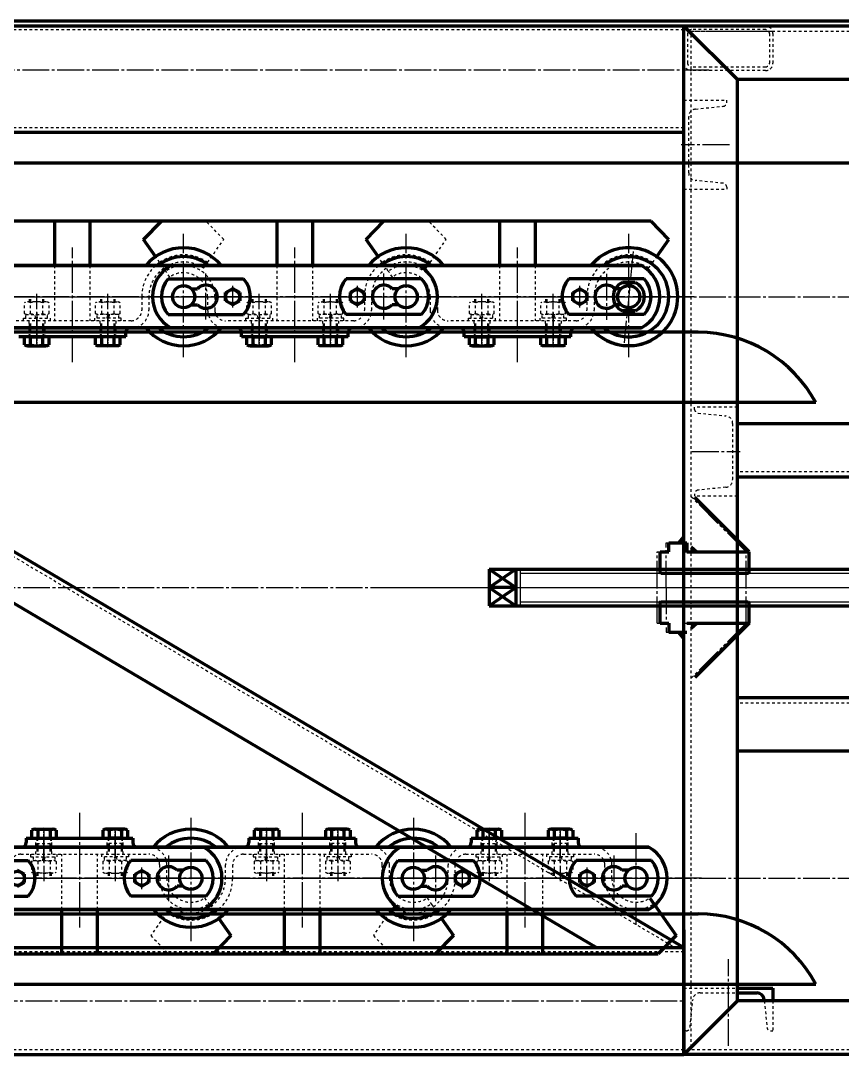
# Model space of a CAD drawing. Header units: millimetres. Extents: x 39335 to 110675, y -13954 to 36506.
# Drawn here: x 75201 to 76124, y 18260 to 19421 of the extents above; entities that cross this region are included whole.
import ezdxf

# ---------------------------------------------------------------- set-up
doc = ezdxf.new("R2010")
doc.units = ezdxf.units.MM
for name, pattern in [('EB_DASH', [6, 3, -3]), ('EB_DASHDOT', [39, 30, -3, 3, -3]), ('EB_DASHDOTDOT', [45, 30, -3, 3, -3, 3, -3])]:
    doc.linetypes.add(name, pattern=pattern)
for name, color, linetype, lineweight in [('CAXA0', 7, 'Continuous', 70), ('CAXA1', 1, 'EB_DASHDOT', 25), ('CAXA2', 6, 'EB_DASH', 25), ('CAXA3', 7, 'Continuous', 25), ('CAXA7', 7, 'EB_DASHDOTDOT', 25), ('CAXAnew1', 7, 'Continuous', 70)]:
    doc.layers.add(name, color=color, linetype=linetype, lineweight=lineweight)

# ---------------------------------------------------------------- blocks, each defined once
blk = doc.blocks.new('CAXBLOCK2', base_point=(11436, 1525))
at = {"layer": 'CAXA0', "color": 2}
for p, q in [((4932.5, 1531), (11436, 1531)), ((11436, 1371), (5666, 1371))]:
    blk.add_line(p, q, dxfattribs=at)
at = {"layer": 'CAXA2', "color": 2}
blk.add_line((11436, 1525), (4932.5, 1525), dxfattribs=at)
blk = doc.blocks.new('CAXBLOCK37', base_point=(9969, 1230.3))
at = {"layer": 'CAXA0'}
for p, q in [((10788.3, 1256), (9759.6, 1256)), ((10256.6, 1241), (10341.3, 1241)), ((10541.3, 1241), (10456.6, 1241)), ((10781, 1237), (10766.9, 1237)), ((10282.6, 1230), (10289.5, 1230)), ((10321, 1225.7), (10329, 1230.3)), ((10321, 1216.4), (10321, 1225.7)), ((10329, 1230.3), (10337, 1225.7)), ((10337, 1225.7), (10337, 1216.4)), ((10469, 1230.3), (10461, 1225.7)), ((10461, 1225.7), (10461, 1216.4)), ((10477, 1225.7), (10469, 1230.3)), ((10477, 1216.4), (10477, 1225.7)), ((10515.3, 1230), (10508.4, 1230)), ((10282.6, 1212), (10289.5, 1212)), ((10329, 1211.8), (10321, 1216.4)), ((10337, 1216.4), (10329, 1211.8)), ((10461, 1216.4), (10469, 1211.8)), ((10469, 1211.8), (10477, 1216.4)), ((10515.3, 1212), (10508.4, 1212)), ((10256.6, 1201), (10341.3, 1201)), ((10541.3, 1201), (10456.6, 1201)), ((10781, 1205), (10766.9, 1205)), ((10788.3, 1186), (9759.6, 1186))]:
    blk.add_line(p, q, dxfattribs=at)
for centre, radius in [((10274, 1221), 12.5), ((10524, 1221), 12.5), ((10774, 1221), 12.5), ((10329, 1221), 8), ((10469, 1221), 8)]:
    blk.add_circle(centre, radius, dxfattribs=at)
for centre, radius, start, end in [((10274, 1221), 55, 39.5212, 140.4788), ((10274, 1221), 45, 51.0576, 128.9424), ((10524, 1221), 55, 39.5212, 140.4788), ((10524, 1221), 45, 51.0576, 128.9424), ((10774, 1221), 55, 219.5212, 140.4788), ((10774, 1221), 45, 231.0576, 128.9424), ((10279, 1221), 40, 118.955, 241.045), ((10519, 1221), 40, 298.955, 61.045), ((10769, 1221), 40, 298.955, 61.045), ((10279, 1221), 30, 138.1897, 221.8103), ((10298.9, 1221), 13, 223.8131, 136.1869), ((10319, 1221), 30, 318.1897, 41.8103), ((10479, 1221), 30, 138.1897, 221.8103), ((10499, 1221), 13, 43.8131, 316.1869), ((10519, 1221), 30, 318.1897, 41.8103), ((10774, 1221), 17.5, 113.8955, 246.1045), ((10774, 1221), 17.5, 293.8955, 66.1045), ((10274, 1221), 55, 219.5212, 320.4788), ((10274, 1221), 45, 231.0576, 308.9424), ((10524, 1221), 55, 219.5212, 320.4788), ((10524, 1221), 45, 231.0576, 308.9424)]:
    blk.add_arc(centre, radius, start, end, dxfattribs=at)
at = {"layer": 'CAXA1'}
for p, q in [((10274, 1153), (10274, 1291.6)), ((10524, 1153), (10524, 1291.6)), ((10774, 1153), (10774, 1291.6)), ((10149, 1147.4), (10149, 1276.3)), ((10399, 1147.4), (10399, 1276.3)), ((10649, 1147.4), (10649, 1276.3)), ((10299, 1195.4), (10299, 1246.9)), ((10499, 1195.4), (10499, 1246.9)), ((10329, 1233.3), (10329, 1208.8)), ((10469, 1233.3), (10469, 1208.8)), ((10847.6, 1221), (9719.8, 1221))]:
    blk.add_line(p, q, dxfattribs=at)
at = {"layer": 'CAXA1', "linetype": 'EB_DASHDOT', "lineweight": 25}
blk.add_line((10340, 1221), (10318, 1221), dxfattribs=at)
blk = doc.blocks.new('CAXBLOCK36', base_point=(10296.3, 1253))
at = {"layer": 'CAXA0'}
for p, q in [((9759.6, 1256), (10788.3, 1256)), ((10791.3, 1241), (10706.6, 1241)), ((10766.9, 1237), (10781, 1237)), ((10711, 1225.7), (10719, 1230.3)), ((10711, 1216.4), (10711, 1225.7)), ((10719, 1230.3), (10727, 1225.7)), ((10727, 1225.7), (10727, 1216.4)), ((10765.3, 1230), (10758.4, 1230)), ((10719, 1211.8), (10711, 1216.4)), ((10727, 1216.4), (10719, 1211.8)), ((10765.3, 1212), (10758.4, 1212)), ((10791.3, 1201), (10706.6, 1201)), ((10766.9, 1205), (10781, 1205)), ((9759.6, 1186), (10788.3, 1186)), ((10209, 1186), (10089, 1186)), ((10339, 1186), (10459, 1186)), ((10709, 1186), (10589, 1186)), ((10209, 1176), (10209, 1181)), ((10339, 1176), (10339, 1181)), ((10459, 1176), (10459, 1181)), ((10589, 1176), (10589, 1181)), ((10709, 1176), (10709, 1181))]:
    blk.add_line(p, q, dxfattribs=at)
for centre, radius in [((10774, 1221), 12.5), ((10774, 1221), 12.5), ((10719, 1221), 8)]:
    blk.add_circle(centre, radius, dxfattribs=at)
for centre, radius, start, end in [((10774, 1221), 55, 33.8134, 140.4788), ((10774, 1221), 45, 45.3497, 128.9424), ((10769, 1221), 40, 298.955, 61.045), ((10729, 1221), 30, 138.1897, 221.8103), ((10749, 1221), 13, 43.8131, 316.1869), ((10774, 1221), 17.5, 113.8955, 246.1045), ((10774, 1221), 17.5, 293.8955, 66.1045), ((10769, 1221), 30, 318.1897, 41.8103), ((10214, 1181), 5, 90, 180), ((10334, 1181), 5, 0, 90), ((10464, 1181), 5, 90, 180), ((10584, 1181), 5, 0, 90), ((10714, 1181), 5, 90, 180), ((10774, 1221), 55, 219.5212, 314.771), ((10774, 1221), 45, 231.0576, 303.2346)]:
    blk.add_arc(centre, radius, start, end, dxfattribs=at)
at = {"layer": 'CAXA1'}
for p, q in [((10779, 1271.6), (10768.8, 1169.2)), ((10749, 1246.6), (10749, 1195.2)), ((9700.3, 1221), (10828.1, 1221)), ((10109, 1168.1), (10109, 1224.3)), ((10189, 1168.1), (10189, 1224.3)), ((10359, 1168.1), (10359, 1224.3)), ((10439, 1168.1), (10439, 1224.3)), ((10609, 1168.1), (10609, 1224.3)), ((10689, 1168.1), (10689, 1224.3))]:
    blk.add_line(p, q, dxfattribs=at)
at = {"layer": 'CAXA1', "linetype": 'EB_DASHDOT', "lineweight": 25}
for p, q in [((10719, 1208.8), (10719, 1233.3)), ((10708, 1221), (10730, 1221)), ((10109, 1203.1), (10109, 1169.1)), ((10109, 1201.6), (10109, 1167.6)), ((10189, 1203.1), (10189, 1169.1)), ((10189, 1201.6), (10189, 1167.6)), ((10359, 1203.1), (10359, 1169.1)), ((10359, 1201.6), (10359, 1167.6)), ((10439, 1203.1), (10439, 1169.1)), ((10439, 1201.6), (10439, 1167.6)), ((10609, 1203.1), (10609, 1169.1)), ((10609, 1201.6), (10609, 1167.6)), ((10689, 1203.1), (10689, 1169.1)), ((10689, 1201.6), (10689, 1167.6))]:
    blk.add_line(p, q, dxfattribs=at)
at = {"layer": 'CAXA2'}
for p, q in [((10319, 1285.3), (10299, 1306)), ((10569, 1285.3), (10549, 1306)), ((10300.9, 1259.5), (10319, 1285.3)), ((10550.9, 1259.5), (10569, 1285.3)), ((10253.9, 1249.7), (10242.4, 1266.1)), ((10503.9, 1249.7), (10492.4, 1266.1)), ((10800.9, 1259.5), (10805.5, 1266.1)), ((10128.8, 1256), (10128.8, 1194)), ((10168.8, 1256), (10168.8, 1194)), ((10296.3, 1253), (10300.9, 1259.5)), ((10378.8, 1256), (10378.8, 1194)), ((10418.8, 1256), (10418.8, 1194)), ((10546.3, 1253), (10550.9, 1259.5)), ((10628.8, 1256), (10628.8, 1194)), ((10668.8, 1256), (10668.8, 1194)), ((10796.3, 1253), (10800.9, 1259.5)), ((10258.5, 1243.1), (10253.9, 1249.7)), ((10508.5, 1243.1), (10503.9, 1249.7)), ((10101, 1215.2), (10101, 1221)), ((10101, 1221), (10117, 1221)), ((10102.2, 1215.2), (10102.2, 1221)), ((10115.8, 1215.2), (10115.8, 1221)), ((10117, 1215.2), (10117, 1221)), ((10181, 1215.2), (10181, 1221)), ((10197, 1221), (10181, 1221)), ((10182.2, 1215.2), (10182.2, 1221)), ((10195.8, 1215.2), (10195.8, 1221)), ((10197, 1215.2), (10197, 1221)), ((10227, 1221), (10227, 1206)), ((10235, 1221), (10235, 1206)), ((10301, 1221), (10301, 1206)), ((10309, 1221), (10309, 1206)), ((10351, 1215.2), (10351, 1221)), ((10351, 1221), (10367, 1221)), ((10352.2, 1215.2), (10352.2, 1221)), ((10365.8, 1215.2), (10365.8, 1221)), ((10367, 1215.2), (10367, 1221)), ((10431, 1215.2), (10431, 1221)), ((10447, 1221), (10431, 1221)), ((10432.2, 1215.2), (10432.2, 1221)), ((10445.8, 1215.2), (10445.8, 1221)), ((10447, 1215.2), (10447, 1221)), ((10477, 1221), (10477, 1206)), ((10485, 1221), (10485, 1206)), ((10551, 1221), (10551, 1206)), ((10559, 1221), (10559, 1206)), ((10601, 1215.2), (10601, 1221)), ((10601, 1221), (10617, 1221)), ((10602.2, 1215.2), (10602.2, 1221)), ((10615.8, 1215.2), (10615.8, 1221)), ((10617, 1215.2), (10617, 1221)), ((10681, 1215.2), (10681, 1221)), ((10697, 1221), (10681, 1221)), ((10682.2, 1215.2), (10682.2, 1221)), ((10695.8, 1215.2), (10695.8, 1221)), ((10697, 1215.2), (10697, 1221)), ((10727, 1221), (10727, 1206)), ((10735, 1221), (10735, 1206)), ((10095.1, 1202.2), (10095.1, 1214.2)), ((10119.4, 1215.2), (10098.6, 1215.2)), ((10102, 1202.2), (10102, 1214.2)), ((10115.9, 1202.2), (10115.9, 1214.2)), ((10122.8, 1202.2), (10122.8, 1214.2)), ((10175.1, 1202.2), (10175.1, 1214.2)), ((10178.6, 1215.2), (10199.4, 1215.2)), ((10182, 1202.2), (10182, 1214.2)), ((10195.9, 1202.2), (10195.9, 1214.2)), ((10202.8, 1202.2), (10202.8, 1214.2)), ((10345.1, 1202.2), (10345.1, 1214.2)), ((10369.4, 1215.2), (10348.6, 1215.2)), ((10352, 1202.2), (10352, 1214.2)), ((10365.9, 1202.2), (10365.9, 1214.2)), ((10372.8, 1202.2), (10372.8, 1214.2)), ((10425.1, 1202.2), (10425.1, 1214.2)), ((10428.6, 1215.2), (10449.4, 1215.2)), ((10432, 1202.2), (10432, 1214.2)), ((10445.9, 1202.2), (10445.9, 1214.2)), ((10452.8, 1202.2), (10452.8, 1214.2)), ((10595.1, 1202.2), (10595.1, 1214.2)), ((10619.4, 1215.2), (10598.6, 1215.2)), ((10602, 1202.2), (10602, 1214.2)), ((10615.9, 1202.2), (10615.9, 1214.2)), ((10622.8, 1202.2), (10622.8, 1214.2)), ((10675.1, 1202.2), (10675.1, 1214.2)), ((10678.6, 1215.2), (10699.4, 1215.2)), ((10682, 1202.2), (10682, 1214.2)), ((10695.9, 1202.2), (10695.9, 1214.2)), ((10702.8, 1202.2), (10702.8, 1214.2)), ((10094, 1194), (10094, 1197)), ((10094, 1197), (10124, 1197)), ((10096.8, 1197), (10096.8, 1201.1)), ((10096.8, 1201.1), (10121.2, 1201.1)), ((10107.9, 1197), (10106.8, 1201.1)), ((10109.9, 1197.6), (10108.9, 1201.1)), ((10110, 1197), (10109.9, 1197.6)), ((10121.2, 1197), (10121.2, 1201.1)), ((10124, 1197), (10124, 1194)), ((10204, 1197), (10174, 1197)), ((10174, 1197), (10174, 1194)), ((10176.8, 1197), (10176.8, 1201.1)), ((10201.2, 1201.1), (10176.8, 1201.1)), ((10187.9, 1197), (10188, 1197.6)), ((10188, 1197.6), (10189, 1201.1)), ((10190, 1197), (10191.1, 1201.1)), ((10201.2, 1197), (10201.2, 1201.1)), ((10204, 1194), (10204, 1197)), ((10344, 1194), (10344, 1197)), ((10344, 1197), (10374, 1197)), ((10346.8, 1197), (10346.8, 1201.1)), ((10346.8, 1201.1), (10371.2, 1201.1)), ((10357.9, 1197), (10356.8, 1201.1)), ((10359.9, 1197.6), (10358.9, 1201.1)), ((10360, 1197), (10359.9, 1197.6)), ((10371.2, 1197), (10371.2, 1201.1)), ((10374, 1197), (10374, 1194)), ((10454, 1197), (10424, 1197)), ((10424, 1197), (10424, 1194)), ((10426.8, 1197), (10426.8, 1201.1)), ((10451.2, 1201.1), (10426.8, 1201.1)), ((10437.9, 1197), (10438, 1197.6)), ((10438, 1197.6), (10439, 1201.1)), ((10440, 1197), (10441.1, 1201.1)), ((10451.2, 1197), (10451.2, 1201.1)), ((10454, 1194), (10454, 1197)), ((10594, 1194), (10594, 1197)), ((10594, 1197), (10624, 1197)), ((10596.8, 1197), (10596.8, 1201.1)), ((10596.8, 1201.1), (10621.2, 1201.1)), ((10607.9, 1197), (10606.8, 1201.1)), ((10609.9, 1197.6), (10608.9, 1201.1)), ((10610, 1197), (10609.9, 1197.6)), ((10621.2, 1197), (10621.2, 1201.1)), ((10624, 1197), (10624, 1194)), ((10704, 1197), (10674, 1197)), ((10674, 1197), (10674, 1194)), ((10676.8, 1197), (10676.8, 1201.1)), ((10701.2, 1201.1), (10676.8, 1201.1)), ((10687.9, 1197), (10688, 1197.6)), ((10688, 1197.6), (10689, 1201.1)), ((10690, 1197), (10691.1, 1201.1)), ((10701.2, 1197), (10701.2, 1201.1)), ((10704, 1194), (10704, 1197)), ((10215, 1194), (10071, 1194)), ((10100, 1194), (10100, 1184)), ((10101, 1176), (10101, 1194)), ((10102.2, 1182), (10102.2, 1194)), ((10115.8, 1182), (10115.8, 1194)), ((10117, 1176), (10117, 1194)), ((10118, 1194), (10118, 1184)), ((10180, 1194), (10180, 1184)), ((10181, 1176), (10181, 1194)), ((10182.2, 1182), (10182.2, 1194)), ((10195.8, 1182), (10195.8, 1194)), ((10197, 1176), (10197, 1194)), ((10198, 1194), (10198, 1184)), ((10465, 1194), (10321, 1194)), ((10350, 1194), (10350, 1184)), ((10351, 1176), (10351, 1194)), ((10352.2, 1182), (10352.2, 1194)), ((10365.8, 1182), (10365.8, 1194)), ((10367, 1176), (10367, 1194)), ((10368, 1194), (10368, 1184)), ((10430, 1194), (10430, 1184)), ((10431, 1176), (10431, 1194)), ((10432.2, 1182), (10432.2, 1194)), ((10445.8, 1182), (10445.8, 1194)), ((10447, 1176), (10447, 1194)), ((10448, 1194), (10448, 1184)), ((10715, 1194), (10571, 1194)), ((10600, 1194), (10600, 1184)), ((10601, 1176), (10601, 1194)), ((10602.2, 1182), (10602.2, 1194)), ((10615.8, 1182), (10615.8, 1194)), ((10617, 1176), (10617, 1194)), ((10618, 1194), (10618, 1184)), ((10680, 1194), (10680, 1184)), ((10681, 1176), (10681, 1194)), ((10682.2, 1182), (10682.2, 1194)), ((10695.8, 1182), (10695.8, 1194)), ((10697, 1176), (10697, 1194)), ((10698, 1194), (10698, 1184)), ((10100, 1184), (10100, 1176)), ((10101, 1176), (10102.2, 1182)), ((10101, 1182), (10117, 1182)), ((10117, 1176), (10115.8, 1182)), ((10118, 1184), (10118, 1176)), ((10180, 1184), (10180, 1176)), ((10181, 1176), (10182.2, 1182)), ((10197, 1182), (10181, 1182)), ((10197, 1176), (10195.8, 1182)), ((10198, 1184), (10198, 1176)), ((10350, 1184), (10350, 1176)), ((10351, 1176), (10352.2, 1182)), ((10351, 1182), (10367, 1182)), ((10367, 1176), (10365.8, 1182)), ((10368, 1184), (10368, 1176)), ((10430, 1184), (10430, 1176)), ((10431, 1176), (10432.2, 1182)), ((10447, 1182), (10431, 1182)), ((10447, 1176), (10445.8, 1182)), ((10448, 1184), (10448, 1176)), ((10600, 1184), (10600, 1176)), ((10601, 1176), (10602.2, 1182)), ((10601, 1182), (10617, 1182)), ((10617, 1176), (10615.8, 1182)), ((10618, 1184), (10618, 1176)), ((10680, 1184), (10680, 1176)), ((10681, 1176), (10682.2, 1182)), ((10697, 1182), (10681, 1182)), ((10697, 1176), (10695.8, 1182)), ((10698, 1184), (10698, 1176))]:
    blk.add_line(p, q, dxfattribs=at)
for centre, radius, start, end in [((10274, 1221), 47, 55, 125), ((10524, 1221), 47, 55, 125), ((10774, 1221), 47, 55, 131.8683), ((10274, 1221), 47, 125, 180), ((10274, 1221), 39, 55, 125), ((10274, 1221), 35, 0, 125), ((10524, 1221), 47, 125, 180), ((10524, 1221), 39, 55, 125), ((10524, 1221), 35, 0, 125), ((10774, 1221), 47, 131.8683, 180), ((10774, 1221), 39, 116.177, 180), ((10774, 1221), 39, 55, 116.177), ((10274, 1221), 39, 125, 180), ((10274, 1221), 27, 0, 125), ((10524, 1221), 39, 125, 180), ((10524, 1221), 27, 0, 125), ((10098.6, 1208.8), 6.38, 57.1328, 122.8672), ((10109, 1191.2), 24, 73.2213, 106.7787), ((10119.4, 1208.8), 6.38, 57.1328, 122.8672), ((10178.6, 1208.8), 6.38, 57.1328, 122.8672), ((10189, 1191.2), 24, 73.2213, 106.7787), ((10199.4, 1208.8), 6.38, 57.1328, 122.8672), ((10348.6, 1208.8), 6.38, 57.1328, 122.8672), ((10359, 1191.2), 24, 73.2213, 106.7787), ((10369.4, 1208.8), 6.38, 57.1328, 122.8672), ((10428.6, 1208.8), 6.38, 57.1328, 122.8672), ((10439, 1191.2), 24, 73.2213, 106.7787), ((10449.4, 1208.8), 6.38, 57.1328, 122.8672), ((10598.6, 1208.8), 6.38, 57.1328, 122.8672), ((10609, 1191.2), 24, 73.2213, 106.7787), ((10619.4, 1208.8), 6.38, 57.1328, 122.8672), ((10678.6, 1208.8), 6.38, 57.1328, 122.8672), ((10689, 1191.2), 24, 73.2213, 106.7787), ((10699.4, 1208.8), 6.38, 57.1328, 122.8672), ((10098.6, 1207.5), 6.38, 237.1328, 302.8672), ((10109, 1225.1), 24, 253.2213, 286.7787), ((10119.4, 1207.5), 6.38, 237.1328, 302.8672), ((10178.6, 1207.5), 6.38, 237.1328, 302.8672), ((10189, 1225.1), 24, 253.2213, 286.7787), ((10199.4, 1207.5), 6.38, 237.1328, 302.8672), ((10215, 1206), 20, 270, 0), ((10215, 1206), 12, 270, 0), ((10321, 1206), 20, 180, 270), ((10321, 1206), 12, 180, 270), ((10348.6, 1207.5), 6.38, 237.1328, 302.8672), ((10359, 1225.1), 24, 253.2213, 286.7787), ((10369.4, 1207.5), 6.38, 237.1328, 302.8672), ((10428.6, 1207.5), 6.38, 237.1328, 302.8672), ((10439, 1225.1), 24, 253.2213, 286.7787), ((10449.4, 1207.5), 6.38, 237.1328, 302.8672), ((10465, 1206), 12, 270, 0), ((10465, 1206), 20, 270, 0), ((10571, 1206), 20, 180, 270), ((10571, 1206), 12, 180, 270), ((10598.6, 1207.5), 6.38, 237.1328, 302.8672), ((10609, 1225.1), 24, 253.2213, 286.7787), ((10619.4, 1207.5), 6.38, 237.1328, 302.8672), ((10678.6, 1207.5), 6.38, 237.1328, 302.8672), ((10689, 1225.1), 24, 253.2213, 286.7787), ((10699.4, 1207.5), 6.38, 237.1328, 302.8672), ((10715, 1206), 20, 270, 0), ((10715, 1206), 12, 270, 0)]:
    blk.add_arc(centre, radius, start, end, dxfattribs=at)
at = {"layer": 'CAXAnew1', "color": 7}
for p, q in [((10299, 1306), (9999, 1306)), ((10128.8, 1306), (10128.8, 1256)), ((10168.8, 1306), (10168.8, 1256)), ((10229, 1285.3), (10249, 1306)), ((10549, 1306), (10249, 1306)), ((10378.8, 1306), (10378.8, 1256)), ((10418.8, 1306), (10418.8, 1256)), ((10479, 1285.3), (10499, 1306)), ((10799, 1306), (10499, 1306)), ((10628.8, 1306), (10628.8, 1256)), ((10668.8, 1306), (10668.8, 1256)), ((10819, 1285.3), (10799, 1306)), ((10242.4, 1266.1), (10229, 1285.3)), ((10492.4, 1266.1), (10479, 1285.3)), ((10805.5, 1266.1), (10819, 1285.3)), ((10215, 1186), (10071, 1186)), ((10465, 1186), (10321, 1186)), ((10715, 1186), (10571, 1186)), ((10209, 1176), (10089, 1176)), ((10095.1, 1167.1), (10095.1, 1176)), ((10101, 1176), (10117, 1176)), ((10102, 1167.1), (10102, 1176)), ((10115.9, 1167.1), (10115.9, 1176)), ((10122.8, 1167.1), (10122.8, 1176)), ((10175.1, 1167.1), (10175.1, 1176)), ((10197, 1176), (10181, 1176)), ((10182, 1167.1), (10182, 1176)), ((10195.9, 1167.1), (10195.9, 1176)), ((10202.8, 1167.1), (10202.8, 1176)), ((10459, 1176), (10339, 1176)), ((10345.1, 1167.1), (10345.1, 1176)), ((10351, 1176), (10367, 1176)), ((10352, 1167.1), (10352, 1176)), ((10365.9, 1167.1), (10365.9, 1176)), ((10372.8, 1167.1), (10372.8, 1176)), ((10425.1, 1167.1), (10425.1, 1176)), ((10447, 1176), (10431, 1176)), ((10432, 1167.1), (10432, 1176)), ((10445.9, 1167.1), (10445.9, 1176)), ((10452.8, 1167.1), (10452.8, 1176)), ((10709, 1176), (10589, 1176)), ((10595.1, 1167.1), (10595.1, 1176)), ((10601, 1176), (10617, 1176)), ((10602, 1167.1), (10602, 1176)), ((10615.9, 1167.1), (10615.9, 1176)), ((10622.8, 1167.1), (10622.8, 1176)), ((10675.1, 1167.1), (10675.1, 1176)), ((10697, 1176), (10681, 1176)), ((10682, 1167.1), (10682, 1176)), ((10695.9, 1167.1), (10695.9, 1176)), ((10702.8, 1167.1), (10702.8, 1176)), ((10098.6, 1166), (10119.4, 1166)), ((10199.4, 1166), (10178.6, 1166)), ((10348.6, 1166), (10369.4, 1166)), ((10449.4, 1166), (10428.6, 1166)), ((10598.6, 1166), (10619.4, 1166)), ((10699.4, 1166), (10678.6, 1166))]:
    blk.add_line(p, q, dxfattribs=at)
for centre, radius, start, end in [((10098.6, 1172.4), 6.38, 237.1328, 302.8672), ((10109, 1190), 24, 253.2213, 286.7787), ((10119.4, 1172.4), 6.38, 237.1328, 302.8672), ((10178.6, 1172.4), 6.38, 237.1328, 302.8672), ((10189, 1190), 24, 253.2213, 286.7787), ((10199.4, 1172.4), 6.38, 237.1328, 302.8672), ((10348.6, 1172.4), 6.38, 237.1328, 302.8672), ((10359, 1190), 24, 253.2213, 286.7787), ((10369.4, 1172.4), 6.38, 237.1328, 302.8672), ((10428.6, 1172.4), 6.38, 237.1328, 302.8672), ((10439, 1190), 24, 253.2213, 286.7787), ((10449.4, 1172.4), 6.38, 237.1328, 302.8672), ((10598.6, 1172.4), 6.38, 237.1328, 302.8672), ((10609, 1190), 24, 253.2213, 286.7787), ((10619.4, 1172.4), 6.38, 237.1328, 302.8672), ((10678.6, 1172.4), 6.38, 237.1328, 302.8672), ((10689, 1190), 24, 253.2213, 286.7787), ((10699.4, 1172.4), 6.38, 237.1328, 302.8672)]:
    blk.add_arc(centre, radius, start, end, dxfattribs=at)
at = {"layer": 'CAXA0'}
blk.add_blockref('CAXBLOCK37', (9969, 1230.3), dxfattribs=at)
blk = doc.blocks.new('CAXBLOCK39', base_point=(10587.1, 558.5))
at = {"layer": 'CAXA0'}
for p, q in [((9767.8, 602.8), (10796.5, 602.8)), ((10014.8, 587.8), (10099.5, 587.8)), ((10299.5, 587.8), (10214.8, 587.8)), ((10514.8, 587.8), (10599.5, 587.8)), ((10799.5, 587.8), (10714.8, 587.8)), ((10095.1, 572.4), (10087.1, 577)), ((10095.1, 563.1), (10095.1, 572.4)), ((10219.1, 572.4), (10227.1, 577)), ((10219.1, 563.1), (10219.1, 572.4)), ((10227.1, 577), (10235.1, 572.4)), ((10235.1, 572.4), (10235.1, 563.1)), ((10273.5, 576.8), (10266.6, 576.8)), ((10540.8, 576.8), (10547.7, 576.8)), ((10587.1, 577), (10579.1, 572.4)), ((10579.1, 572.4), (10579.1, 563.1)), ((10595.1, 572.4), (10587.1, 577)), ((10595.1, 563.1), (10595.1, 572.4)), ((10719.1, 572.4), (10727.1, 577)), ((10719.1, 563.1), (10719.1, 572.4)), ((10727.1, 577), (10735.1, 572.4)), ((10735.1, 572.4), (10735.1, 563.1)), ((10773.5, 576.8), (10766.6, 576.8)), ((10087.1, 558.5), (10095.1, 563.1)), ((10227.1, 558.5), (10219.1, 563.1)), ((10235.1, 563.1), (10227.1, 558.5)), ((10273.5, 558.8), (10266.6, 558.8)), ((10540.8, 558.8), (10547.7, 558.8)), ((10579.1, 563.1), (10587.1, 558.5)), ((10587.1, 558.5), (10595.1, 563.1)), ((10727.1, 558.5), (10719.1, 563.1)), ((10735.1, 563.1), (10727.1, 558.5)), ((10773.5, 558.8), (10766.6, 558.8)), ((10014.8, 547.8), (10099.5, 547.8)), ((10299.5, 547.8), (10214.8, 547.8)), ((10514.8, 547.8), (10599.5, 547.8)), ((10799.5, 547.8), (10714.8, 547.8)), ((9767.8, 532.8), (10796.5, 532.8))]:
    blk.add_line(p, q, dxfattribs=at)
for centre, radius in [((10087.1, 567.8), 8), ((10227.1, 567.8), 8), ((10282.1, 567.8), 12.5), ((10532.1, 567.8), 12.5), ((10587.1, 567.8), 8), ((10727.1, 567.8), 8), ((10782.1, 567.8), 12.5)]:
    blk.add_circle(centre, radius, dxfattribs=at)
for centre, radius, start, end in [((10282.1, 567.8), 55, 39.5212, 140.4788), ((10532.1, 567.8), 55, 39.5212, 140.4788), ((10282.1, 567.8), 45, 51.0576, 128.9424), ((10532.1, 567.8), 45, 51.0576, 128.9424), ((10277.1, 567.8), 40, 298.955, 61.045), ((10537.1, 567.8), 40, 118.955, 241.045), ((10777.1, 567.8), 40, 298.955, 61.045), ((10077.1, 567.8), 30, 318.1897, 41.8103), ((10237.1, 567.8), 30, 138.1897, 221.8103), ((10257.2, 567.8), 13, 43.8131, 316.1869), ((10277.1, 567.8), 30, 318.1897, 41.8103), ((10537.1, 567.8), 30, 138.1897, 221.8103), ((10557.1, 567.8), 13, 223.8131, 136.1869), ((10577.1, 567.8), 30, 318.1897, 41.8103), ((10737.1, 567.8), 30, 138.1897, 221.8103), ((10757.2, 567.8), 13, 43.8131, 316.1869), ((10777.1, 567.8), 30, 318.1897, 41.8103), ((10282.1, 567.8), 55, 219.5212, 320.4788), ((10282.1, 567.8), 45, 231.0576, 308.9424), ((10532.1, 567.8), 55, 219.5212, 320.4788), ((10532.1, 567.8), 45, 231.0576, 308.9424)]:
    blk.add_arc(centre, radius, start, end, dxfattribs=at)
at = {"layer": 'CAXA1'}
for p, q in [((10157.1, 641.4), (10157.1, 512.4)), ((10407.1, 641.4), (10407.1, 512.4)), ((10657.1, 641.4), (10657.1, 512.4)), ((10282.1, 635.8), (10282.1, 497.2)), ((10532.1, 635.8), (10532.1, 497.2)), ((10782.1, 618.5), (10782.1, 515.6)), ((10257.1, 593.4), (10257.1, 541.9)), ((10557.1, 593.4), (10557.1, 541.9)), ((10757.1, 593.4), (10757.1, 541.9)), ((10227.1, 555.5), (10227.1, 580)), ((9708.5, 567.8), (10836.3, 567.8))]:
    blk.add_line(p, q, dxfattribs=at)
at = {"layer": 'CAXA1', "linetype": 'EB_DASHDOT', "lineweight": 25}
for p, q in [((10587.1, 555.5), (10587.1, 580)), ((10727.1, 555.5), (10727.1, 580)), ((10216.1, 567.8), (10238.1, 567.8)), ((10598.1, 567.8), (10576.1, 567.8)), ((10716.1, 567.8), (10738.1, 567.8))]:
    blk.add_line(p, q, dxfattribs=at)
blk = doc.blocks.new('CAXBLOCK38', base_point=(10259.8, 535.8))
at = {"layer": 'CAXA0'}
for p, q in [((10097.1, 612.8), (10097.1, 607.8)), ((10217.1, 612.8), (10217.1, 607.8)), ((10347.1, 612.8), (10347.1, 607.8)), ((10467.1, 612.8), (10467.1, 607.8)), ((10597.1, 612.8), (10597.1, 607.8)), ((10717.1, 612.8), (10717.1, 607.8)), ((10796.5, 602.8), (9767.8, 602.8)), ((10217.1, 602.8), (10097.1, 602.8)), ((10347.1, 602.8), (10467.1, 602.8)), ((10597.1, 602.8), (10717.1, 602.8)), ((10796.5, 532.8), (9767.8, 532.8))]:
    blk.add_line(p, q, dxfattribs=at)
for centre, start, end in [((10092.1, 607.8), 270, 0), ((10222.1, 607.8), 180, 270), ((10342.1, 607.8), 270, 0), ((10472.1, 607.8), 180, 270), ((10592.1, 607.8), 270, 0), ((10722.1, 607.8), 180, 270)]:
    blk.add_arc(centre, 5, start, end, dxfattribs=at)
at = {"layer": 'CAXA1', "linetype": 'EB_DASHDOT', "lineweight": 25}
for p, q in [((10117.1, 587.2), (10117.1, 621.2)), ((10117.1, 585.7), (10117.1, 619.7)), ((10197.1, 587.2), (10197.1, 621.2)), ((10197.1, 585.7), (10197.1, 619.7)), ((10367.1, 587.2), (10367.1, 621.2)), ((10367.1, 585.7), (10367.1, 619.7)), ((10447.1, 587.2), (10447.1, 621.2)), ((10447.1, 585.7), (10447.1, 619.7)), ((10617.1, 587.2), (10617.1, 621.2)), ((10617.1, 585.7), (10617.1, 619.7)), ((10697.1, 587.2), (10697.1, 621.2)), ((10697.1, 585.7), (10697.1, 619.7))]:
    blk.add_line(p, q, dxfattribs=at)
at = {"layer": 'CAXA1'}
for p, q in [((10117.1, 620.7), (10117.1, 564.5)), ((10197.1, 620.7), (10197.1, 564.5)), ((10367.1, 620.7), (10367.1, 564.5)), ((10447.1, 620.7), (10447.1, 564.5)), ((10617.1, 620.7), (10617.1, 564.5)), ((10697.1, 620.7), (10697.1, 564.5)), ((10855.8, 567.8), (9728, 567.8))]:
    blk.add_line(p, q, dxfattribs=at)
at = {"layer": 'CAXA2'}
for p, q in [((10108.1, 604.8), (10108.1, 612.8)), ((10108.1, 594.8), (10108.1, 604.8)), ((10109.1, 612.8), (10109.1, 594.8)), ((10109.1, 612.8), (10110.3, 606.8)), ((10109.1, 606.8), (10125.1, 606.8)), ((10110.3, 606.8), (10110.3, 594.8)), ((10125.1, 612.8), (10123.9, 606.8)), ((10123.9, 606.8), (10123.9, 594.8)), ((10125.1, 612.8), (10125.1, 594.8)), ((10126.1, 604.8), (10126.1, 612.8)), ((10126.1, 594.8), (10126.1, 604.8)), ((10188.1, 604.8), (10188.1, 612.8)), ((10188.1, 594.8), (10188.1, 604.8)), ((10189.1, 612.8), (10189.1, 594.8)), ((10189.1, 612.8), (10190.3, 606.8)), ((10205.1, 606.8), (10189.1, 606.8)), ((10190.3, 606.8), (10190.3, 594.8)), ((10205.1, 612.8), (10203.9, 606.8)), ((10203.9, 606.8), (10203.9, 594.8)), ((10205.1, 612.8), (10205.1, 594.8)), ((10206.1, 604.8), (10206.1, 612.8)), ((10206.1, 594.8), (10206.1, 604.8)), ((10358.1, 604.8), (10358.1, 612.8)), ((10358.1, 594.8), (10358.1, 604.8)), ((10359.1, 612.8), (10359.1, 594.8)), ((10359.1, 612.8), (10360.3, 606.8)), ((10359.1, 606.8), (10375.1, 606.8)), ((10360.3, 606.8), (10360.3, 594.8)), ((10375.1, 612.8), (10373.9, 606.8)), ((10373.9, 606.8), (10373.9, 594.8)), ((10375.1, 612.8), (10375.1, 594.8)), ((10376.1, 604.8), (10376.1, 612.8)), ((10376.1, 594.8), (10376.1, 604.8)), ((10438.1, 604.8), (10438.1, 612.8)), ((10438.1, 594.8), (10438.1, 604.8)), ((10439.1, 612.8), (10439.1, 594.8)), ((10439.1, 612.8), (10440.3, 606.8)), ((10455.1, 606.8), (10439.1, 606.8)), ((10440.3, 606.8), (10440.3, 594.8)), ((10455.1, 612.8), (10453.9, 606.8)), ((10453.9, 606.8), (10453.9, 594.8)), ((10455.1, 612.8), (10455.1, 594.8)), ((10456.1, 604.8), (10456.1, 612.8)), ((10456.1, 594.8), (10456.1, 604.8)), ((10608.1, 604.8), (10608.1, 612.8)), ((10608.1, 594.8), (10608.1, 604.8)), ((10609.1, 612.8), (10609.1, 594.8)), ((10609.1, 612.8), (10610.3, 606.8)), ((10609.1, 606.8), (10625.1, 606.8)), ((10610.3, 606.8), (10610.3, 594.8)), ((10625.1, 612.8), (10623.9, 606.8)), ((10623.9, 606.8), (10623.9, 594.8)), ((10625.1, 612.8), (10625.1, 594.8)), ((10626.1, 604.8), (10626.1, 612.8)), ((10626.1, 594.8), (10626.1, 604.8)), ((10688.1, 604.8), (10688.1, 612.8)), ((10688.1, 594.8), (10688.1, 604.8)), ((10689.1, 612.8), (10689.1, 594.8)), ((10689.1, 612.8), (10690.3, 606.8)), ((10705.1, 606.8), (10689.1, 606.8)), ((10690.3, 606.8), (10690.3, 594.8)), ((10705.1, 612.8), (10703.9, 606.8)), ((10703.9, 606.8), (10703.9, 594.8)), ((10705.1, 612.8), (10705.1, 594.8)), ((10706.1, 604.8), (10706.1, 612.8)), ((10706.1, 594.8), (10706.1, 604.8)), ((10091.1, 594.8), (10235.1, 594.8)), ((10102.1, 594.8), (10102.1, 591.8)), ((10132.1, 591.8), (10132.1, 594.8)), ((10137.3, 532.8), (10137.3, 594.8)), ((10177.3, 532.8), (10177.3, 594.8)), ((10182.1, 591.8), (10182.1, 594.8)), ((10212.1, 594.8), (10212.1, 591.8)), ((10341.1, 594.8), (10485.1, 594.8)), ((10352.1, 594.8), (10352.1, 591.8)), ((10382.1, 591.8), (10382.1, 594.8)), ((10387.3, 532.8), (10387.3, 594.8)), ((10427.3, 532.8), (10427.3, 594.8)), ((10432.1, 591.8), (10432.1, 594.8)), ((10462.1, 594.8), (10462.1, 591.8)), ((10591.1, 594.8), (10735.1, 594.8)), ((10602.1, 594.8), (10602.1, 591.8)), ((10632.1, 591.8), (10632.1, 594.8)), ((10637.3, 532.8), (10637.3, 594.8)), ((10677.3, 532.8), (10677.3, 594.8)), ((10682.1, 591.8), (10682.1, 594.8)), ((10712.1, 594.8), (10712.1, 591.8)), ((10102.1, 591.8), (10132.1, 591.8)), ((10103.3, 586.6), (10103.3, 574.6)), ((10104.9, 591.8), (10104.9, 587.7)), ((10104.9, 587.7), (10129.3, 587.7)), ((10110.2, 586.6), (10110.2, 574.6)), ((10116.1, 591.8), (10115, 587.7)), ((10118, 591.2), (10117.1, 587.7)), ((10118.2, 591.8), (10118, 591.2)), ((10124.1, 586.6), (10124.1, 574.6)), ((10129.3, 591.8), (10129.3, 587.7)), ((10131, 586.6), (10131, 574.6)), ((10212.1, 591.8), (10182.1, 591.8)), ((10183.3, 586.6), (10183.3, 574.6)), ((10184.9, 591.8), (10184.9, 587.7)), ((10209.3, 587.7), (10184.9, 587.7)), ((10190.2, 586.6), (10190.2, 574.6)), ((10196.1, 591.8), (10196.2, 591.2)), ((10196.2, 591.2), (10197.2, 587.7)), ((10198.2, 591.8), (10199.3, 587.7)), ((10204.1, 586.6), (10204.1, 574.6)), ((10209.3, 591.8), (10209.3, 587.7)), ((10211, 586.6), (10211, 574.6)), ((10247.1, 567.8), (10247.1, 582.8)), ((10255.1, 567.8), (10255.1, 582.8)), ((10321.1, 567.8), (10321.1, 582.8)), ((10329.1, 567.8), (10329.1, 582.8)), ((10352.1, 591.8), (10382.1, 591.8)), ((10353.3, 586.6), (10353.3, 574.6)), ((10354.9, 591.8), (10354.9, 587.7)), ((10354.9, 587.7), (10379.3, 587.7)), ((10360.2, 586.6), (10360.2, 574.6)), ((10366.1, 591.8), (10365, 587.7)), ((10368, 591.2), (10367.1, 587.7)), ((10368.2, 591.8), (10368, 591.2)), ((10374.1, 586.6), (10374.1, 574.6)), ((10379.3, 591.8), (10379.3, 587.7)), ((10381, 586.6), (10381, 574.6)), ((10462.1, 591.8), (10432.1, 591.8)), ((10433.3, 586.6), (10433.3, 574.6)), ((10434.9, 591.8), (10434.9, 587.7)), ((10459.3, 587.7), (10434.9, 587.7)), ((10440.2, 586.6), (10440.2, 574.6)), ((10446.1, 591.8), (10446.2, 591.2)), ((10446.2, 591.2), (10447.2, 587.7)), ((10448.2, 591.8), (10449.3, 587.7)), ((10454.1, 586.6), (10454.1, 574.6)), ((10459.3, 591.8), (10459.3, 587.7)), ((10461, 586.6), (10461, 574.6)), ((10497.1, 567.8), (10497.1, 582.8)), ((10505.1, 567.8), (10505.1, 582.8)), ((10571.1, 567.8), (10571.1, 582.8)), ((10579.1, 567.8), (10579.1, 582.8)), ((10602.1, 591.8), (10632.1, 591.8)), ((10603.3, 586.6), (10603.3, 574.6)), ((10604.9, 591.8), (10604.9, 587.7)), ((10604.9, 587.7), (10629.3, 587.7)), ((10610.2, 586.6), (10610.2, 574.6)), ((10616.1, 591.8), (10615, 587.7)), ((10618, 591.2), (10617.1, 587.7)), ((10618.2, 591.8), (10618, 591.2)), ((10624.1, 586.6), (10624.1, 574.6)), ((10629.3, 591.8), (10629.3, 587.7)), ((10631, 586.6), (10631, 574.6)), ((10712.1, 591.8), (10682.1, 591.8)), ((10683.3, 586.6), (10683.3, 574.6)), ((10684.9, 591.8), (10684.9, 587.7)), ((10709.3, 587.7), (10684.9, 587.7)), ((10690.2, 586.6), (10690.2, 574.6)), ((10696.1, 591.8), (10696.2, 591.2)), ((10696.2, 591.2), (10697.2, 587.7)), ((10698.2, 591.8), (10699.3, 587.7)), ((10704.1, 586.6), (10704.1, 574.6)), ((10709.3, 591.8), (10709.3, 587.7)), ((10711, 586.6), (10711, 574.6)), ((10747.1, 567.8), (10747.1, 582.8)), ((10755.1, 567.8), (10755.1, 582.8)), ((10127.5, 573.6), (10106.7, 573.6)), ((10109.1, 573.6), (10109.1, 567.8)), ((10110.3, 573.6), (10110.3, 567.8)), ((10123.9, 573.6), (10123.9, 567.8)), ((10125.1, 573.6), (10125.1, 567.8)), ((10186.7, 573.6), (10207.5, 573.6)), ((10189.1, 573.6), (10189.1, 567.8)), ((10190.3, 573.6), (10190.3, 567.8)), ((10203.9, 573.6), (10203.9, 567.8)), ((10205.1, 573.6), (10205.1, 567.8)), ((10377.5, 573.6), (10356.7, 573.6)), ((10359.1, 573.6), (10359.1, 567.8)), ((10360.3, 573.6), (10360.3, 567.8)), ((10373.9, 573.6), (10373.9, 567.8)), ((10375.1, 573.6), (10375.1, 567.8)), ((10436.7, 573.6), (10457.5, 573.6)), ((10439.1, 573.6), (10439.1, 567.8)), ((10440.3, 573.6), (10440.3, 567.8)), ((10453.9, 573.6), (10453.9, 567.8)), ((10455.1, 573.6), (10455.1, 567.8)), ((10627.5, 573.6), (10606.7, 573.6)), ((10609.1, 573.6), (10609.1, 567.8)), ((10610.3, 573.6), (10610.3, 567.8)), ((10623.9, 573.6), (10623.9, 567.8)), ((10625.1, 573.6), (10625.1, 567.8)), ((10686.7, 573.6), (10707.5, 573.6)), ((10689.1, 573.6), (10689.1, 567.8)), ((10690.3, 573.6), (10690.3, 567.8)), ((10703.9, 573.6), (10703.9, 567.8)), ((10705.1, 573.6), (10705.1, 567.8)), ((10109.1, 567.8), (10125.1, 567.8)), ((10205.1, 567.8), (10189.1, 567.8)), ((10359.1, 567.8), (10375.1, 567.8)), ((10455.1, 567.8), (10439.1, 567.8)), ((10609.1, 567.8), (10625.1, 567.8)), ((10705.1, 567.8), (10689.1, 567.8)), ((10259.8, 535.8), (10255.2, 529.3)), ((10297.6, 545.6), (10302.2, 539.1)), ((10302.2, 539.1), (10313.7, 522.7)), ((10509.8, 535.8), (10505.2, 529.3)), ((10547.6, 545.6), (10552.2, 539.1)), ((10552.2, 539.1), (10563.7, 522.7)), ((10255.2, 529.3), (10237.1, 503.5)), ((10505.2, 529.3), (10487.1, 503.5)), ((10237.1, 503.5), (10257.1, 482.8)), ((10487.1, 503.5), (10507.1, 482.8))]:
    blk.add_line(p, q, dxfattribs=at)
for centre, radius, start, end in [((10091.1, 582.8), 20, 90, 180), ((10091.1, 582.8), 12, 90, 180), ((10235.1, 582.8), 20, 0, 90), ((10235.1, 582.8), 12, 0, 90), ((10341.1, 582.8), 20, 90, 180), ((10341.1, 582.8), 12, 90, 180), ((10485.1, 582.8), 20, 0, 90), ((10485.1, 582.8), 12, 0, 90), ((10591.1, 582.8), 20, 90, 180), ((10591.1, 582.8), 12, 90, 180), ((10735.1, 582.8), 20, 0, 90), ((10735.1, 582.8), 12, 0, 90), ((10106.7, 581.3), 6.38, 57.1328, 122.8672), ((10117.1, 563.7), 24, 73.2213, 106.7787), ((10127.5, 581.3), 6.38, 57.1328, 122.8672), ((10186.7, 581.3), 6.38, 57.1328, 122.8672), ((10197.1, 563.7), 24, 73.2213, 106.7787), ((10207.5, 581.3), 6.38, 57.1328, 122.8672), ((10356.7, 581.3), 6.38, 57.1328, 122.8672), ((10367.1, 563.7), 24, 73.2213, 106.7787), ((10377.5, 581.3), 6.38, 57.1328, 122.8672), ((10436.7, 581.3), 6.38, 57.1328, 122.8672), ((10447.1, 563.7), 24, 73.2213, 106.7787), ((10457.5, 581.3), 6.38, 57.1328, 122.8672), ((10606.7, 581.3), 6.38, 57.1328, 122.8672), ((10617.1, 563.7), 24, 73.2213, 106.7787), ((10627.5, 581.3), 6.38, 57.1328, 122.8672), ((10686.7, 581.3), 6.38, 57.1328, 122.8672), ((10697.1, 563.7), 24, 73.2213, 106.7787), ((10707.5, 581.3), 6.38, 57.1328, 122.8672), ((10106.7, 579.9), 6.38, 237.1328, 302.8672), ((10117.1, 597.6), 24, 253.2213, 286.7787), ((10127.5, 579.9), 6.38, 237.1328, 302.8672), ((10186.7, 579.9), 6.38, 237.1328, 302.8672), ((10197.1, 597.6), 24, 253.2213, 286.7787), ((10207.5, 579.9), 6.38, 237.1328, 302.8672), ((10356.7, 579.9), 6.38, 237.1328, 302.8672), ((10367.1, 597.6), 24, 253.2213, 286.7787), ((10377.5, 579.9), 6.38, 237.1328, 302.8672), ((10436.7, 579.9), 6.38, 237.1328, 302.8672), ((10447.1, 597.6), 24, 253.2213, 286.7787), ((10457.5, 579.9), 6.38, 237.1328, 302.8672), ((10606.7, 579.9), 6.38, 237.1328, 302.8672), ((10617.1, 597.6), 24, 253.2213, 286.7787), ((10627.5, 579.9), 6.38, 237.1328, 302.8672), ((10686.7, 579.9), 6.38, 237.1328, 302.8672), ((10697.1, 597.6), 24, 253.2213, 286.7787), ((10707.5, 579.9), 6.38, 237.1328, 302.8672), ((10282.1, 567.8), 35, 180, 305), ((10282.1, 567.8), 27, 180, 305), ((10282.1, 567.8), 39, 305, 360), ((10282.1, 567.8), 47, 305, 360), ((10532.1, 567.8), 35, 180, 305), ((10532.1, 567.8), 27, 180, 305), ((10532.1, 567.8), 39, 305, 360), ((10532.1, 567.8), 47, 311.8683, 360), ((10782.1, 567.8), 35, 180, 305), ((10782.1, 567.8), 27, 180, 305), ((10282.1, 567.8), 39, 235, 305), ((10532.1, 567.8), 39, 235, 305), ((10282.1, 567.8), 47, 235, 305), ((10532.1, 567.8), 47, 235, 305), ((10532.1, 567.8), 47, 305, 311.8683)]:
    blk.add_arc(centre, radius, start, end, dxfattribs=at)
at = {"layer": 'CAXAnew1', "color": 7}
for p, q in [((10103.3, 621.7), (10103.3, 612.8)), ((10106.7, 622.8), (10127.5, 622.8)), ((10110.2, 621.7), (10110.2, 612.8)), ((10124.1, 621.7), (10124.1, 612.8)), ((10131, 621.7), (10131, 612.8)), ((10183.3, 621.7), (10183.3, 612.8)), ((10207.5, 622.8), (10186.7, 622.8)), ((10190.2, 621.7), (10190.2, 612.8)), ((10204.1, 621.7), (10204.1, 612.8)), ((10211, 621.7), (10211, 612.8)), ((10353.3, 621.7), (10353.3, 612.8)), ((10356.7, 622.8), (10377.5, 622.8)), ((10360.2, 621.7), (10360.2, 612.8)), ((10374.1, 621.7), (10374.1, 612.8)), ((10381, 621.7), (10381, 612.8)), ((10433.3, 621.7), (10433.3, 612.8)), ((10457.5, 622.8), (10436.7, 622.8)), ((10440.2, 621.7), (10440.2, 612.8)), ((10454.1, 621.7), (10454.1, 612.8)), ((10461, 621.7), (10461, 612.8)), ((10603.3, 621.7), (10603.3, 612.8)), ((10606.7, 622.8), (10627.5, 622.8)), ((10610.2, 621.7), (10610.2, 612.8)), ((10624.1, 621.7), (10624.1, 612.8)), ((10631, 621.7), (10631, 612.8)), ((10683.3, 621.7), (10683.3, 612.8)), ((10707.5, 622.8), (10686.7, 622.8)), ((10690.2, 621.7), (10690.2, 612.8)), ((10704.1, 621.7), (10704.1, 612.8)), ((10711, 621.7), (10711, 612.8)), ((10097.1, 612.8), (10217.1, 612.8)), ((10109.1, 612.8), (10125.1, 612.8)), ((10205.1, 612.8), (10189.1, 612.8)), ((10347.1, 612.8), (10467.1, 612.8)), ((10359.1, 612.8), (10375.1, 612.8)), ((10455.1, 612.8), (10439.1, 612.8)), ((10597.1, 612.8), (10717.1, 612.8)), ((10609.1, 612.8), (10625.1, 612.8)), ((10705.1, 612.8), (10689.1, 612.8)), ((10091.1, 602.8), (10235.1, 602.8)), ((10341.1, 602.8), (10485.1, 602.8)), ((10591.1, 602.8), (10735.1, 602.8)), ((10797.6, 545.6), (10802.2, 539.1)), ((10802.2, 539.1), (10803.3, 537.5)), ((10803.3, 537.5), (10827.1, 503.5)), ((10137.3, 482.8), (10137.3, 532.8)), ((10177.3, 482.8), (10177.3, 532.8)), ((10313.7, 522.7), (10327.1, 503.5)), ((10387.3, 482.8), (10387.3, 532.8)), ((10427.3, 482.8), (10427.3, 532.8)), ((10563.7, 522.7), (10577.1, 503.5)), ((10637.3, 482.8), (10637.3, 532.8)), ((10677.3, 482.8), (10677.3, 532.8)), ((10327.1, 503.5), (10307.1, 482.8)), ((10577.1, 503.5), (10557.1, 482.8)), ((10827.1, 503.5), (10807.1, 482.8)), ((10007.1, 482.8), (10307.1, 482.8)), ((10257.1, 482.8), (10557.1, 482.8)), ((10507.1, 482.8), (10807.1, 482.8))]:
    blk.add_line(p, q, dxfattribs=at)
for centre, radius, start, end in [((10106.7, 616.4), 6.38, 57.1328, 122.8672), ((10117.1, 598.8), 24, 73.2213, 106.7787), ((10127.5, 616.4), 6.38, 57.1328, 122.8672), ((10186.7, 616.4), 6.38, 57.1328, 122.8672), ((10197.1, 598.8), 24, 73.2213, 106.7787), ((10207.5, 616.4), 6.38, 57.1328, 122.8672), ((10356.7, 616.4), 6.38, 57.1328, 122.8672), ((10367.1, 598.8), 24, 73.2213, 106.7787), ((10377.5, 616.4), 6.38, 57.1328, 122.8672), ((10436.7, 616.4), 6.38, 57.1328, 122.8672), ((10447.1, 598.8), 24, 73.2213, 106.7787), ((10457.5, 616.4), 6.38, 57.1328, 122.8672), ((10606.7, 616.4), 6.38, 57.1328, 122.8672), ((10617.1, 598.8), 24, 73.2213, 106.7787), ((10627.5, 616.4), 6.38, 57.1328, 122.8672), ((10686.7, 616.4), 6.38, 57.1328, 122.8672), ((10697.1, 598.8), 24, 73.2213, 106.7787), ((10707.5, 616.4), 6.38, 57.1328, 122.8672)]:
    blk.add_arc(centre, radius, start, end, dxfattribs=at)
at = {"layer": 'CAXA0'}
blk.add_blockref('CAXBLOCK39', (10587.1, 558.5), dxfattribs=at)
blk = doc.blocks.new('CAXBLOCK35', base_point=(-18918.5, 6929.4))
at = {"layer": 'CAXA0'}
for name, p in [('CAXBLOCK36', (10296.3, 1253)), ('CAXBLOCK38', (10259.8, 535.8))]:
    blk.add_blockref(name, p, dxfattribs=at)
blk = doc.blocks.new('CAXBLOCK78', base_point=(10905.6, 1484.5))
at = {"layer": 'CAXA2'}
for p, q in [((10927.5, 1525), (10844.5, 1525)), ((10927.5, 1521), (10844.5, 1521)), ((10836, 1516.5), (10836, 1483.5)), ((10840, 1516.5), (10840, 1483.5)), ((10932, 1516.5), (10932, 1483.5)), ((10936, 1516.5), (10936, 1483.5)), ((10927.5, 1479), (10844.5, 1479)), ((10927.5, 1475), (10844.5, 1475))]:
    blk.add_line(p, q, dxfattribs=at)
for centre, radius, start, end in [((10844.5, 1516.5), 8.5, 90, 180), ((10844.5, 1516.5), 4.5, 90, 180), ((10927.5, 1516.5), 8.5, 0, 90), ((10927.5, 1516.5), 4.5, 0, 90), ((10844.5, 1483.5), 8.5, 180, 270), ((10844.5, 1483.5), 4.5, 180, 270), ((10927.5, 1483.5), 4.5, 270, 360), ((10927.5, 1483.5), 8.5, 270, 360)]:
    blk.add_arc(centre, radius, start, end, dxfattribs=at)
blk = doc.blocks.new('CAXBLOCK77', base_point=(10886, 1525))
at = {"layer": 'CAXA0'}
blk.add_blockref('CAXBLOCK78', (10905.6, 1484.5), dxfattribs=at)
blk = doc.blocks.new('CAXBLOCK76', base_point=(10836, 1515))
at = {"layer": 'CAXA0'}
blk.add_blockref('CAXBLOCK77', (10886, 1525), dxfattribs=at)
blk = doc.blocks.new('CAXBLOCK94', base_point=(10887, 1391.7))
at = {"layer": 'CAXA1', "linetype": 'EB_DASHDOT', "lineweight": 25}
blk.add_line((10887, 1391.7), (10833, 1391.7), dxfattribs=at)
at = {"layer": 'CAXA2'}
for p, q in [((10836, 1341.7), (10836, 1441.7)), ((10836, 1441.7), (10884, 1441.7)), ((10884, 1439.1), (10884, 1441.7)), ((10849, 1431.8), (10880.2, 1434.9)), ((10841.3, 1360), (10841.3, 1423.3)), ((10880.2, 1348.4), (10849, 1351.5)), ((10836, 1341.7), (10884, 1341.7)), ((10884, 1344.2), (10884, 1341.7))]:
    blk.add_line(p, q, dxfattribs=at)
for centre, radius, start, end in [((10849.8, 1423.3), 8.5, 95.7106, 180), ((10879.8, 1439.1), 4.2, 275.7106, 0), ((10849.8, 1360), 8.5, 180, 264.2894), ((10879.8, 1344.2), 4.2, 0, 84.2894)]:
    blk.add_arc(centre, radius, start, end, dxfattribs=at)
blk = doc.blocks.new('CAXBLOCK93', base_point=(10836, 1391.7))
at = {"layer": 'CAXA0'}
blk.add_blockref('CAXBLOCK94', (10887, 1391.7), dxfattribs=at)
blk = doc.blocks.new('CAXBLOCK92', base_point=(10836, 1391.7))
at = {"layer": 'CAXA0'}
blk.add_blockref('CAXBLOCK93', (10836, 1391.7), dxfattribs=at)
blk = doc.blocks.new('CAXBLOCK91', base_point=(10836, 1391.7))
at = {"layer": 'CAXA0'}
blk.add_blockref('CAXBLOCK92', (10836, 1391.7), dxfattribs=at)
blk = doc.blocks.new('CAXBLOCK90', base_point=(11060.8, 1391.7))
at = {"layer": 'CAXA0'}
blk.add_blockref('CAXBLOCK91', (10836, 1391.7), dxfattribs=at)
blk = doc.blocks.new('CAXBLOCK89', base_point=(10836, 1341.7))
at = {"layer": 'CAXA0'}
blk.add_blockref('CAXBLOCK90', (11060.8, 1391.7), dxfattribs=at)
blk = doc.blocks.new('CAXBLOCK34', base_point=(-8741, 6119.1))
at = {"layer": 'CAXA0', "linetype": 'Continuous', "lineweight": 25}
for points in [[(10829.9, 944.4), (10836, 944.4), (10836, 951.5)], [(10844, 934.4), (10850.6, 934.4), (10844, 940)], [(10844, 854.4), (10850.6, 854.4), (10844, 848.8)], [(10829.9, 844.4), (10836, 844.4), (10836, 837.2)]]:
    blk.add_hatch(color=256, dxfattribs=at).paths.add_polyline_path(points, flags=0)
at = {"layer": 'CAXA0'}
for p, q in [((10927.5, 1525), (4756.2, 1525)), ((10836, 894.4), (10836, 1525)), ((12036, 1525), (10836, 1525)), ((10836, 1525), (10896, 1465)), ((10836, 894.4), (10836, 1525)), ((11976, 1465), (10896, 1465)), ((10896, 894.4), (10896, 1465)), ((10896, 894.4), (10896, 1465)), ((4708, 1405.7), (10836, 1405.7)), ((9286, 1405.7), (10836, 490)), ((9286, 1347.6), (10737.7, 490)), ((11976, 1078.4), (10896, 1078.4)), ((12036, 1018.4), (10896, 1018.4)), ((10909.1, 934.4), (10848.1, 995.4)), ((10819.1, 944.4), (10839.1, 944.4)), ((10819.1, 934.4), (10819.1, 944.4)), ((10836, 951.5), (10829.9, 944.4)), ((10839.1, 944.4), (10839.1, 934.4)), ((10809.1, 910.4), (10809.1, 934.4)), ((10809.1, 934.4), (10819.1, 934.4)), ((10839.1, 934.4), (10909.1, 934.4)), ((10844, 940), (10850.6, 934.4)), ((10909.1, 910.4), (10909.1, 934.4)), ((10617.1, 914.9), (10617.1, 873.9)), ((10617.1, 894.4), (10647.1, 914.9)), ((10617.1, 914.9), (10647.1, 894.4)), ((10617.1, 914.9), (11219, 914.9)), ((10647.1, 914.9), (10647.1, 873.9)), ((10810.1, 910.4), (10809.1, 911.4)), ((10810.1, 910.4), (10908.1, 910.4)), ((10908.1, 910.4), (10909.1, 911.4)), ((10617.1, 873.9), (10647.1, 894.4)), ((10617.1, 894.4), (10647.1, 873.9)), ((10647.1, 894.4), (10617.1, 894.4)), ((10836, 370), (10836, 894.4)), ((10836, 370), (10836, 894.4)), ((10896, 430), (10896, 894.4)), ((10896, 430), (10896, 894.4)), ((10617.1, 873.9), (11219, 873.9)), ((10809.1, 854.4), (10809.1, 878.4)), ((10810.1, 878.4), (10809.1, 877.4)), ((10810.1, 878.4), (10908.1, 878.4)), ((10908.1, 878.4), (10909.1, 877.4)), ((10909.1, 854.4), (10909.1, 878.4)), ((10809.1, 854.4), (10819.1, 854.4)), ((10819.1, 854.4), (10819.1, 844.4)), ((10839.1, 854.4), (10909.1, 854.4)), ((10844, 848.8), (10850.6, 854.4)), ((10909.1, 854.4), (10848.1, 793.4)), ((10819.1, 844.4), (10839.1, 844.4)), ((10836, 837.2), (10829.9, 844.4)), ((12036, 770.4), (10896, 770.4)), ((11976, 710.4), (10896, 710.4)), ((10836, 510), (10836, 370)), ((4414, 490), (10836, 490)), ((10896, 444.4), (10936, 444.4)), ((10936, 444.4), (10936, 430)), ((10896, 430), (10836, 370)), ((10896, 439.1), (10917.7, 439.1)), ((11976, 430), (10896, 430)), ((10926.1, 431.4), (10926.3, 430)), ((4294, 370), (10836, 370)), ((12036, 370), (10836, 370))]:
    blk.add_line(p, q, dxfattribs=at)
at = {"layer": 'CAXA0', "color": 4}
for p, q in [((10852, 1181), (5666, 1181)), ((10984.1, 1102), (5666, 1102)), ((5666, 527.8), (10852, 527.8)), ((5666, 448.8), (10984.1, 448.8))]:
    blk.add_line(p, q, dxfattribs=at)
for centre in [(10852, 1031), (10852, 377.8)]:
    blk.add_arc(centre, 150, 28.2509, 90, dxfattribs=at)
at = {"layer": 'CAXA0'}
blk.add_arc((10917.7, 430.6), 8.5, 5.7106, 90, dxfattribs=at)
at = {"layer": 'CAXA1', "linetype": 'EB_DASHDOT', "lineweight": 25}
for p, q in [((10864.1, 1475.4), (4684.7, 1475.4)), ((10845, 1047), (10899, 1047)), ((10845, 1047), (10899, 1047)), ((5218.9, 894.4), (11719, 894.4)), ((10511.3, 894.4), (11389.1, 894.4)), ((10586.3, 894.4), (11264.1, 894.4)), ((10886, 379.7), (10886, 476.9)), ((4207.5, 430), (10836, 430))]:
    blk.add_line(p, q, dxfattribs=at)
at = {"layer": 'CAXA1'}
for p, q in [((5666, 1221), (11389.1, 1221)), ((5218.9, 894.4), (12679.9, 894.4)), ((5218.9, 894.4), (12679.9, 894.4)), ((5666, 567.8), (11389.1, 567.8))]:
    blk.add_line(p, q, dxfattribs=at)
at = {"layer": 'CAXA2'}
for p, q in [((10836, 1520.7), (4754.4, 1520.7)), ((10935.6, 1519), (10842, 1519)), ((12030, 1519), (10844, 1519)), ((10844, 378), (10844, 1517)), ((10844, 378), (10844, 1516.4)), ((10836, 1410.7), (4710, 1410.7)), ((9286, 1399.9), (10826.2, 490)), ((10896, 1097), (10848, 1097)), ((10848, 1094.5), (10848, 1097)), ((10896, 1097), (10848, 1097)), ((10848, 1094.5), (10848, 1097)), ((10851.8, 1090.3), (10883.1, 1087.2)), ((10851.8, 1090.3), (10883.1, 1087.2)), ((10890.7, 1078.7), (10890.7, 1015.4)), ((10890.7, 1078.7), (10890.7, 1015.4)), ((12030, 1024.4), (10896, 1024.4)), ((10848, 999.6), (10848, 997)), ((10848, 999.6), (10848, 997)), ((10883.1, 1006.9), (10851.8, 1003.8)), ((10883.1, 1006.9), (10851.8, 1003.8)), ((10896, 997), (10848, 997)), ((10896, 997), (10848, 997)), ((12030, 764.4), (10896, 764.4)), ((10836, 485), (4409, 485)), ((10836, 444.4), (10836, 396.4)), ((10836, 444.4), (10896, 444.4)), ((10836, 443.8), (10836, 395.8)), ((10842.8, 400.2), (10845.9, 431.4)), ((10854.3, 439.1), (10896, 439.1)), ((10926.3, 430), (10929.3, 400.2)), ((10936, 430), (10936, 396.4)), ((10838.6, 396.4), (10836, 396.4)), ((10933.4, 396.4), (10936, 396.4)), ((10836, 375), (4299, 375)), ((12030, 376), (10844, 375))]:
    blk.add_line(p, q, dxfattribs=at)
for centre, radius, start, end in [((10852.2, 1094.5), 4.2, 180, 264.2894), ((10852.2, 1094.5), 4.2, 180, 264.2894), ((10882.2, 1078.7), 8.5, 0, 84.2894), ((10882.2, 1078.7), 8.5, 0, 84.2894), ((10882.2, 1015.4), 8.5, 275.7106, 360), ((10882.2, 1015.4), 8.5, 275.7106, 0), ((10852.2, 999.6), 4.2, 95.7106, 180), ((10852.2, 999.6), 4.2, 95.7106, 180), ((10854.3, 430.6), 8.5, 90, 174.2894), ((10838.6, 400.6), 4.2, 270, 354.2894), ((10933.4, 400.6), 4.2, 185.7106, 270)]:
    blk.add_arc(centre, radius, start, end, dxfattribs=at)
at = {"layer": 'CAXA3'}
for p, q in [((10652.1, 914.9), (10652.1, 873.9)), ((10652.1, 910.4), (11219, 910.4)), ((10809.1, 914.9), (10909.1, 914.9)), ((10652.1, 878.4), (11219, 878.4)), ((10809.1, 873.9), (10909.1, 873.9))]:
    blk.add_line(p, q, dxfattribs=at)
at = {"layer": 'CAXA7'}
for p, q in [((10906, 934.4), (10844, 996.4)), ((10816, 944.4), (10836, 944.4)), ((10816, 894.4), (10816, 944.4)), ((10806, 934.4), (10816, 934.4)), ((10806, 894.4), (10806, 934.4)), ((10836, 934.4), (10906, 934.4)), ((10906, 894.4), (10906, 934.4)), ((10806, 854.4), (10806, 894.4)), ((10816, 894.4), (10816, 844.4)), ((10906, 854.4), (10906, 894.4)), ((10806, 854.4), (10816, 854.4)), ((10836, 854.4), (10906, 854.4)), ((10906, 854.4), (10844, 792.4)), ((10816, 844.4), (10836, 844.4))]:
    blk.add_line(p, q, dxfattribs=at)
at = {"layer": 'CAXA0'}
for name, p in [('CAXBLOCK76', (10836, 1515)), ('CAXBLOCK89', (10836, 1341.7)), ('CAXBLOCK35', (-18918.5, 6929.4))]:
    blk.add_blockref(name, p, dxfattribs=at)

msp = doc.modelspace()

# ---------------------------------------------------------------- linework, layer by layer
at = {"layer": 'CAXA0'}
msp.add_line((77989.56, 19414.91), (69947.34, 19414.91), dxfattribs=at)

# ---------------------------------------------------------------- block references
for name, p in [('CAXBLOCK34', (56369.34, 24008.96)), ('CAXBLOCK2', (76546.38, 19414.91))]:
    msp.add_blockref(name, p, dxfattribs=at)

doc.saveas('drawing.dxf')
